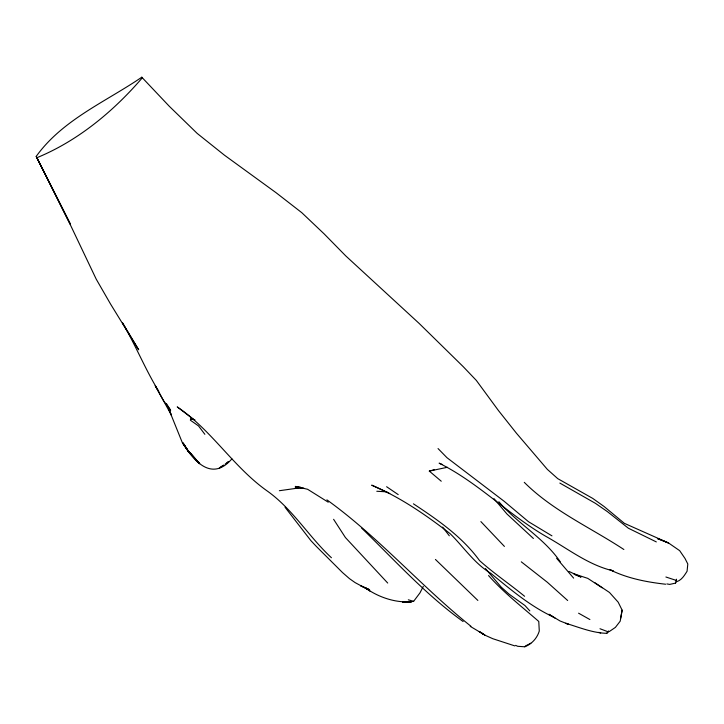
<?xml version="1.0" encoding="UTF-8"?>
<svg xmlns="http://www.w3.org/2000/svg" width="724" height="724" viewBox="0 0 724 724"><rect width="100%" height="100%" fill="white"/><g stroke="black" fill="none" stroke-linecap="round" stroke-linejoin="round"><path stroke-width="1.09" d="M141.786 77.215L141.768 78.436C113.116 111.659 77.64 140.99 36.879 157.723L36.2 156.402C62.49 119.768 105.559 101.903 141.786 77.215L169.307 106.292L197.2 133.424L224.476 155.208L276.097 192.729L301.79 212.684L324.081 233.834L345.764 255.916L419.142 323.42L463.215 366.661L476.329 380.417L498.438 410.535L516.384 433.151L547.344 469.378L557.761 478.654L592.721 498.402L604.106 506.519L624.35 523.325L668.587 543.009L679.682 550.674L685.013 558.466L687.8 563.987L687.076 571.245C684.415 575.426 681.646 580.186 676.605 581.707M595.083 582.847L609.472 592.467L618.187 602.187L622.133 610.16L620.197 621.183L615.4 627.382L609.21 631.609M620.613 618.396L622.133 610.16M666.876 583.915L669.709 584.413L675.51 583.11L676.506 579.209M192.865 418.816L190.693 418.906L190.331 420.182L198.548 425.947L204.856 434.319M370 591.146L368.498 590.015C381.421 598.368 398.426 603.59 413.612 601.345L419.947 592.92L423.287 586.359M411.332 601.753L411.142 602.314L402.508 602.006L408.635 602.25M606.766 633.328L608.558 631.192L606.766 633.328C592.603 632.984 579.137 627.328 565.743 623.283L568.349 624.233L560.032 620.966L548.91 614.278L555.055 618.124M675.51 583.11L675.881 582.25M515.642 645.374L517.696 646.297L524.782 646.785L525.307 646.17M231.906 458.862C211.906 482.057 193.788 461.342 182.484 442.753L188.321 451.143L182.24 442.454L168.565 408.589M225.128 464.12L228.757 461.505L227.046 462.69M223.635 465.061L219.363 468.012L222.395 466.075M488.546 575.544C503.687 592.603 521.678 606.585 538.774 621.454L539.28 631.038C537.099 638.287 531.715 644.052 524.782 646.785M525.877 645.772L530.846 643.229M441.251 481.225L429.305 471.098L434.5 469.65M429.305 471.098L447.369 467.297M279.364 490.718L301.302 487.623M295.274 487.695L303.818 488.157M376.797 491.261L386.86 491.84M300.614 487.207L295.265 486.428L307.628 489.288L328.253 502.212M665.646 584.232C646.451 582.06 627.373 578.358 609.97 569.761L613.237 570.856C588.241 565.055 567.77 548.548 545.733 536.276C508.393 514.637 478.084 482.501 439.115 463.17L442.219 464.473M190.693 418.906L194.991 419.938M408.327 599.807L413.612 601.345M514.882 645.917L492.8 638.713L485.089 635.238L479.333 631.6L485.089 635.238M573.435 573.679L587.798 578.376L602.214 587.816M665.899 577.001L676.062 580.349M598.757 632.333L600.685 633.048M599.979 628.731L608.214 631.853M657.691 538.638L660.786 539.842M657.464 538.638L668.587 543.009L661.817 540.24M574.983 574.693L581.055 577.091L568.946 571.399M389.738 493.569L371.693 485.161C400.164 497.18 425.766 514.864 450.138 533.669C463.695 546.973 474.157 563.317 490.763 573.29C510.302 589.255 529.769 605.879 552.756 616.712M656.324 541.914L628.378 528.221L607.418 511.642L595.445 503.352L559.851 483.08M578.585 613.192L589.897 619.545M551.95 535.851L528.529 521.732L504.194 501.316L446.979 457.704L438.047 448.563M470.247 626.369L483.94 634.495L481.623 633.138M623.871 549.507C590.44 527.488 552.919 510.909 524.276 482.347M365.14 587.725L368.199 589.68L355.086 582.594L349.457 578.63L342.533 572.584L316.352 546.439L310.958 540.719L285.048 507.243M368.969 590.368L365.086 587.716M413.431 503.823C437.721 519.868 462.174 536.737 479.532 560.566C493.804 573.381 509.786 584.114 524.601 596.286M386.607 486.718L398.2 494.601M463.134 621.545C425.649 594.63 394.652 560.123 361.683 528.149M193.697 419.486L177.217 406.906C211.526 429.911 233.291 466.899 266.885 490.754C292.587 508.863 308.696 536.611 331.429 557.733M521.298 561.833L547.344 582.268L567.67 600.504M326.886 499.85C378.969 537.289 420.934 586.259 470.908 626.242M533.407 538.493L506.945 513.986L494.03 498.682M477.858 600.44L435.432 559.444M504.42 546.421L480.881 521.597M387.711 583.046L345.42 537.543L333.601 519.298M529.832 610.884L524.936 605.517L508.918 594.015L501.243 587.146L485.397 568.539M573.625 578.123L556.611 558.267M498.854 501.723C517.497 523.588 544.05 537.932 560.331 561.905M442.599 527.09L449.314 535.787M158.773 391.349C145.225 369.358 135.632 345.203 122.528 322.94M166.484 403.693L170.647 410.336L163.579 400.734L155.208 385.657L171.47 415.241L169.289 410.074M122.564 322.913L138.682 349.801L110.573 304.089L96.201 279.12L70.563 225.255L36.2 156.402M369.566 589.689L360.824 585.843L369.566 589.689M199.154 463.134L187.914 450.599L183.118 442.988L187.987 450.609L199.688 463.722L187.969 450.735L199.154 463.134M70.5 224.386L36.879 157.723L70.5 224.386"/></g></svg>
